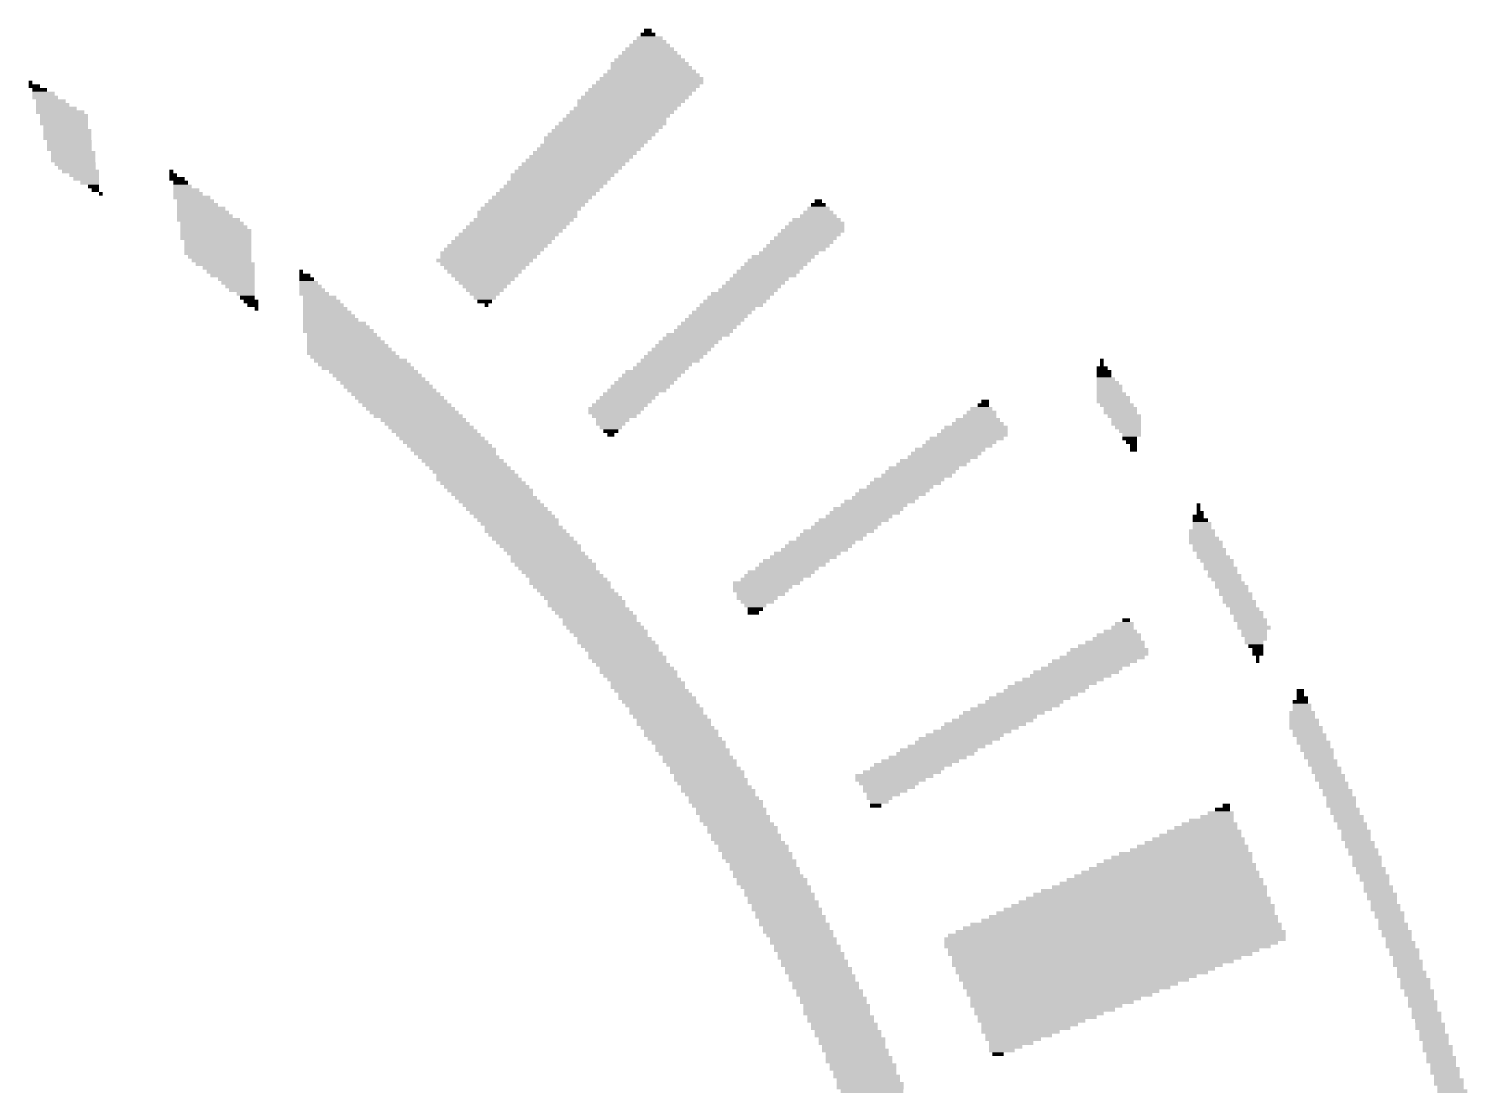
# Model space of a CAD drawing. Extents: x -51 to 50, y -27 to 29.
# Drawn here: x 41.01 to 49.22, y 8.87 to 14.93 of the extents above; entities that cross this region are included whole.
import ezdxf

# ---------------------------------------------------------------- set-up
doc = ezdxf.new("R2010")
doc.units = 0
doc.layers.add('201', color=6, linetype='CONTINUOUS')

# ---------------------------------------------------------------- blocks, each defined once
blk = doc.blocks.new('RECT')
blk.add_solid([(-0.5, -0.5), (0.5, -0.5), (-0.5, 0.5), (0.5, 0.5)])

msp = doc.modelspace()

# ---------------------------------------------------------------- block references
at = {"layer": '201', "rotation": 180}
for p, xscale, yscale in [((44.5554, 14.859), 0.1905, 0.0213), ((44.5554, 14.8802), 0.1499, 0.0211), ((44.5453, 14.9013), 0.0838, 0.0211), ((44.5453, 14.9225), 0.0432, 0.0213), ((44.5554, 14.7743), 0.3581, 0.0211), ((44.5554, 14.7955), 0.3175, 0.0213), ((44.5554, 14.8167), 0.2769, 0.0211), ((44.5554, 14.8378), 0.2311, 0.0211), ((44.5668, 14.6897), 0.508, 0.0211), ((44.5554, 14.732), 0.4445, 0.0213), ((44.5656, 14.7108), 0.4648, 0.0211), ((44.5554, 14.7532), 0.4039, 0.0211), ((41.021, 14.6262), 0.0203, 0.0211), ((44.5554, 14.6262), 0.6121, 0.0211), ((44.5656, 14.6473), 0.5918, 0.0211), ((44.5656, 14.6685), 0.5512, 0.0213), ((41.0426, 14.605), 0.0635, 0.0213), ((41.1048, 14.5415), 0.1473, 0.0213), ((41.0731, 14.5838), 0.0838, 0.0211), ((41.0947, 14.5627), 0.127, 0.0211), ((44.4703, 14.5415), 0.6147, 0.0213), ((44.4919, 14.5627), 0.6121, 0.0211), ((44.5135, 14.5838), 0.6147, 0.0211), ((44.5338, 14.605), 0.6147, 0.0213), ((41.1366, 14.5203), 0.1702, 0.0211), ((41.1467, 14.4992), 0.1905, 0.0211), ((41.1683, 14.478), 0.2337, 0.0213), ((41.1899, 14.4568), 0.2769, 0.0211), ((44.3967, 14.4568), 0.5944, 0.0211), ((44.4183, 14.478), 0.5918, 0.0213), ((44.45, 14.5203), 0.6147, 0.0211), ((44.4386, 14.4992), 0.5918, 0.0211), ((41.2115, 14.4357), 0.2743, 0.0211), ((41.2115, 14.4145), 0.2743, 0.0213), ((41.2115, 14.3933), 0.2743, 0.0211), ((41.2217, 14.3722), 0.254, 0.0211), ((44.323, 14.3722), 0.6147, 0.0211), ((44.3433, 14.3933), 0.6147, 0.0211), ((44.3548, 14.4145), 0.5918, 0.0213), ((44.3751, 14.4357), 0.5918, 0.0211), ((41.2318, 14.351), 0.2743, 0.0213), ((41.2318, 14.3298), 0.2743, 0.0211), ((41.2318, 14.3087), 0.2743, 0.0211), ((41.242, 14.2875), 0.254, 0.0213), ((44.2595, 14.3087), 0.6147, 0.0211), ((44.2481, 14.2875), 0.5918, 0.0213), ((44.2798, 14.3298), 0.6147, 0.0211), ((44.3014, 14.351), 0.6121, 0.0213), ((41.242, 14.2663), 0.254, 0.0211), ((41.242, 14.2452), 0.254, 0.0211), ((41.2648, 14.224), 0.254, 0.0213), ((41.2648, 14.2028), 0.254, 0.0211), ((44.1643, 14.2028), 0.5918, 0.0211), ((44.1846, 14.224), 0.5918, 0.0213), ((44.2074, 14.2452), 0.5918, 0.0211), ((44.2278, 14.2663), 0.5918, 0.0211), ((41.2648, 14.1817), 0.254, 0.0211), ((41.275, 14.1605), 0.2337, 0.0213), ((41.2852, 14.1393), 0.2134, 0.0211), ((41.3068, 14.1182), 0.2108, 0.0211), ((41.8249, 14.1182), 0.0229, 0.0211), ((44.0804, 14.1182), 0.5918, 0.0211), ((44.1008, 14.1393), 0.5918, 0.0211), ((44.1211, 14.1605), 0.5918, 0.0213), ((44.1439, 14.1817), 0.5918, 0.0211), ((41.3271, 14.097), 0.1702, 0.0213), ((41.3385, 14.0758), 0.1473, 0.0211), ((41.3588, 14.0547), 0.1067, 0.0211), ((41.3804, 14.0335), 0.0635, 0.0213), ((41.8351, 14.097), 0.0432, 0.0213), ((41.8567, 14.0758), 0.0864, 0.0211), ((41.8884, 14.0335), 0.1041, 0.0213), ((41.8783, 14.0547), 0.0838, 0.0211), ((44.0055, 14.0335), 0.569, 0.0213), ((44.0271, 14.0547), 0.5715, 0.0211), ((44.0576, 14.097), 0.5918, 0.0213), ((44.0474, 14.0758), 0.5715, 0.0211), ((41.3906, 14.0123), 0.0432, 0.0211), ((41.4223, 13.9912), 0.0203, 0.0211), ((41.91, 14.0123), 0.1473, 0.0211), ((41.9417, 13.97), 0.2108, 0.0213), ((41.9202, 13.9912), 0.1676, 0.0211), ((43.9407, 13.97), 0.5715, 0.0213), ((43.9636, 13.9912), 0.5715, 0.0211), ((43.9839, 14.0123), 0.5715, 0.0211), ((41.9621, 13.9488), 0.2108, 0.0211), ((41.9735, 13.9277), 0.2337, 0.0211), ((41.9951, 13.9065), 0.2769, 0.0213), ((42.0053, 13.8853), 0.2972, 0.0211), ((43.8569, 13.8853), 0.5715, 0.0211), ((43.8772, 13.9065), 0.5715, 0.0213), ((43.9001, 13.9277), 0.5715, 0.0211), ((43.9204, 13.9488), 0.5715, 0.0211), ((45.5181, 13.8853), 0.1702, 0.0211), ((45.5193, 13.9065), 0.127, 0.0213), ((45.5181, 13.9277), 0.0838, 0.0211), ((45.5181, 13.9488), 0.0432, 0.0211), ((42.0154, 13.8642), 0.3175, 0.0211), ((42.037, 13.843), 0.3607, 0.0213), ((42.0573, 13.8218), 0.3607, 0.0211), ((42.0675, 13.8007), 0.381, 0.0211), ((43.7934, 13.8007), 0.5715, 0.0211), ((43.8137, 13.8218), 0.5715, 0.0211), ((43.8366, 13.843), 0.5715, 0.0213), ((43.8569, 13.8642), 0.5715, 0.0211), ((45.4978, 13.8007), 0.3378, 0.0211), ((45.5079, 13.8218), 0.3175, 0.0211), ((45.5079, 13.843), 0.2769, 0.0213), ((45.5181, 13.8642), 0.2108, 0.0211), ((42.0789, 13.7795), 0.4039, 0.0213), ((42.0789, 13.7583), 0.4039, 0.0211), ((42.0789, 13.7372), 0.4039, 0.0211), ((42.0903, 13.716), 0.381, 0.0213), ((43.7096, 13.716), 0.5715, 0.0213), ((43.7299, 13.7372), 0.5715, 0.0211), ((43.7502, 13.7583), 0.5715, 0.0211), ((43.7731, 13.7795), 0.5715, 0.0213), ((45.4228, 13.716), 0.3607, 0.0213), ((45.4444, 13.7372), 0.3581, 0.0211), ((45.466, 13.7583), 0.3607, 0.0211), ((45.4863, 13.7795), 0.3607, 0.0213), ((42.0903, 13.6948), 0.381, 0.0211), ((42.0903, 13.6737), 0.381, 0.0211), ((42.0903, 13.6525), 0.381, 0.0213), ((42.1005, 13.6313), 0.3607, 0.0211), ((43.6461, 13.6525), 0.5715, 0.0213), ((43.6359, 13.6313), 0.5512, 0.0211), ((43.6664, 13.6737), 0.5715, 0.0211), ((43.6867, 13.6948), 0.5715, 0.0211), ((45.3174, 13.6313), 0.3581, 0.0211), ((45.3492, 13.6525), 0.3404, 0.0213), ((45.3809, 13.6737), 0.3581, 0.0211), ((45.4025, 13.6948), 0.3607, 0.0211), ((42.1107, 13.6102), 0.3404, 0.0211), ((42.1322, 13.589), 0.3378, 0.0213), ((42.1526, 13.5678), 0.2972, 0.0211), ((42.164, 13.5467), 0.2743, 0.0211), ((42.5653, 13.5467), 0.0203, 0.0211), ((43.6131, 13.6102), 0.5512, 0.0211), ((43.6143, 13.589), 0.508, 0.0213), ((43.6143, 13.5678), 0.4674, 0.0211), ((43.6131, 13.5467), 0.4242, 0.0211), ((45.2323, 13.5467), 0.3607, 0.0211), ((45.2539, 13.5678), 0.3581, 0.0211), ((45.2755, 13.589), 0.3607, 0.0213), ((45.2958, 13.6102), 0.3607, 0.0211), ((42.1742, 13.5255), 0.254, 0.0213), ((42.1958, 13.5043), 0.2108, 0.0211), ((42.2059, 13.4832), 0.1905, 0.0211), ((42.2173, 13.462), 0.1676, 0.0213), ((42.5869, 13.5255), 0.0635, 0.0213), ((42.6085, 13.4832), 0.1067, 0.0211), ((42.5971, 13.5043), 0.0838, 0.0211), ((42.6187, 13.462), 0.127, 0.0213), ((43.6143, 13.5255), 0.381, 0.0213), ((43.6143, 13.5043), 0.3404, 0.0211), ((43.6131, 13.4832), 0.2972, 0.0211), ((43.6143, 13.462), 0.254, 0.0213), ((45.1371, 13.462), 0.3378, 0.0213), ((45.1587, 13.4832), 0.3404, 0.0211), ((45.1803, 13.5043), 0.3378, 0.0211), ((45.212, 13.5255), 0.3607, 0.0213), ((42.2275, 13.4408), 0.1473, 0.0211), ((42.2491, 13.4197), 0.1041, 0.0211), ((42.2593, 13.3985), 0.0838, 0.0213), ((42.2796, 13.3773), 0.0838, 0.0211), ((42.6288, 13.4408), 0.1473, 0.0211), ((42.6403, 13.4197), 0.1702, 0.0211), ((42.6707, 13.3985), 0.1905, 0.0213), ((42.6822, 13.3773), 0.2134, 0.0211), ((43.6143, 13.4408), 0.2134, 0.0211), ((43.6131, 13.4197), 0.1702, 0.0211), ((43.6143, 13.3985), 0.127, 0.0213), ((43.6131, 13.3773), 0.0838, 0.0211), ((45.0418, 13.3773), 0.3607, 0.0211), ((45.0634, 13.3985), 0.3581, 0.0213), ((45.085, 13.4197), 0.3607, 0.0211), ((45.1168, 13.4408), 0.3378, 0.0211), ((42.2897, 13.3562), 0.0635, 0.0211), ((42.3113, 13.335), 0.0203, 0.0213), ((42.6923, 13.3562), 0.2337, 0.0211), ((42.7025, 13.335), 0.254, 0.0213), ((42.7139, 13.3138), 0.2769, 0.0211), ((42.7241, 13.2927), 0.2972, 0.0211), ((43.6245, 13.3562), 0.0203, 0.0211), ((44.9466, 13.2927), 0.3378, 0.0211), ((44.9682, 13.3138), 0.3404, 0.0211), ((44.9898, 13.335), 0.3378, 0.0213), ((45.0215, 13.3562), 0.3607, 0.0211), ((42.7342, 13.2715), 0.3175, 0.0213), ((42.7558, 13.2503), 0.3607, 0.0211), ((42.766, 13.2292), 0.381, 0.0211), ((44.8831, 13.2292), 0.3378, 0.0211), ((44.9047, 13.2503), 0.3404, 0.0211), ((44.9263, 13.2715), 0.3378, 0.0213), ((42.7774, 13.208), 0.4039, 0.0213), ((42.799, 13.1868), 0.4013, 0.0211), ((42.8206, 13.1445), 0.4445, 0.0213), ((42.8092, 13.1657), 0.4216, 0.0211), ((44.7777, 13.1445), 0.3404, 0.0213), ((44.7993, 13.1657), 0.3378, 0.0211), ((44.831, 13.1868), 0.3607, 0.0211), ((44.8628, 13.208), 0.3378, 0.0213), ((42.8409, 13.1022), 0.4851, 0.0211), ((42.8523, 13.081), 0.508, 0.0213), ((42.8308, 13.1233), 0.4648, 0.0211), ((42.8727, 13.0598), 0.508, 0.0211), ((44.6926, 13.0598), 0.3378, 0.0211), ((44.7142, 13.081), 0.3404, 0.0213), ((44.7358, 13.1022), 0.3378, 0.0211), ((44.7561, 13.1233), 0.3378, 0.0211), ((42.9044, 13.0387), 0.5309, 0.0211), ((42.926, 13.0175), 0.5283, 0.0213), ((42.9463, 12.9963), 0.5283, 0.0211), ((42.9793, 12.9752), 0.508, 0.0211), ((44.5872, 12.9752), 0.3404, 0.0211), ((44.6189, 12.9963), 0.3175, 0.0211), ((44.6392, 13.0175), 0.3175, 0.0213), ((44.6723, 13.0387), 0.3378, 0.0211), ((47.1386, 12.9963), 0.0635, 0.0211), ((47.1487, 12.9752), 0.0838, 0.0211), ((47.1373, 13.0387), 0.0203, 0.0211), ((47.1373, 13.0175), 0.0203, 0.0213), ((42.9997, 12.954), 0.508, 0.0213), ((43.02, 12.9328), 0.508, 0.0211), ((43.0428, 12.9117), 0.508, 0.0211), ((43.0632, 12.8905), 0.508, 0.0213), ((44.5021, 12.8905), 0.3378, 0.0213), ((44.5237, 12.9117), 0.3404, 0.0211), ((44.5453, 12.9328), 0.3378, 0.0211), ((44.5656, 12.954), 0.3378, 0.0213), ((47.1487, 12.954), 0.0838, 0.0213), ((47.1703, 12.9117), 0.127, 0.0211), ((47.1589, 12.9328), 0.1041, 0.0211), ((47.1805, 12.8905), 0.1473, 0.0213), ((43.0835, 12.8693), 0.508, 0.0211), ((43.1063, 12.8482), 0.508, 0.0211), ((43.1267, 12.827), 0.508, 0.0213), ((43.147, 12.8058), 0.508, 0.0211), ((44.4081, 12.8058), 0.3175, 0.0211), ((44.4284, 12.827), 0.3175, 0.0213), ((44.4487, 12.8482), 0.3175, 0.0211), ((44.4818, 12.8693), 0.3378, 0.0211), ((46.4706, 12.8058), 0.0432, 0.0211), ((47.1805, 12.8693), 0.1473, 0.0211), ((47.1907, 12.8482), 0.1676, 0.0211), ((47.2021, 12.827), 0.1905, 0.0213), ((47.2021, 12.8058), 0.1905, 0.0211), ((43.1698, 12.7847), 0.508, 0.0211), ((43.1902, 12.7635), 0.508, 0.0213), ((43.2105, 12.7423), 0.508, 0.0211), ((43.2333, 12.7212), 0.508, 0.0211), ((44.3649, 12.7635), 0.3175, 0.0213), ((44.3548, 12.7423), 0.2972, 0.0211), ((44.3852, 12.7847), 0.3175, 0.0211), ((44.3535, 12.7212), 0.254, 0.0211), ((46.4401, 12.7212), 0.1905, 0.0211), ((46.4503, 12.7423), 0.1702, 0.0211), ((46.449, 12.7635), 0.127, 0.0213), ((46.4604, 12.7847), 0.0635, 0.0211), ((47.2224, 12.7847), 0.1905, 0.0211), ((47.2427, 12.7635), 0.1905, 0.0213), ((47.2427, 12.7423), 0.1905, 0.0211), ((47.2656, 12.7212), 0.1905, 0.0211), ((43.2638, 12.7), 0.4877, 0.0213), ((43.2854, 12.6788), 0.4851, 0.0211), ((43.307, 12.6577), 0.4877, 0.0211), ((43.3273, 12.6365), 0.4877, 0.0213), ((44.3446, 12.7), 0.1905, 0.0213), ((44.3332, 12.6788), 0.1676, 0.0211), ((44.3332, 12.6577), 0.127, 0.0211), ((44.3332, 12.6365), 0.0864, 0.0213), ((46.4083, 12.6365), 0.381, 0.0213), ((46.4185, 12.6577), 0.3607, 0.0211), ((46.4287, 12.6788), 0.2946, 0.0211), ((46.4287, 12.7), 0.254, 0.0213), ((47.2758, 12.7), 0.1702, 0.0213), ((47.2758, 12.6788), 0.1702, 0.0211), ((47.2859, 12.6577), 0.1499, 0.0211), ((47.2973, 12.6365), 0.127, 0.0213), ((43.3489, 12.6153), 0.4851, 0.0211), ((43.3705, 12.5942), 0.4877, 0.0211), ((43.3908, 12.573), 0.4877, 0.0213), ((44.3332, 12.6153), 0.0406, 0.0211), ((46.3334, 12.573), 0.4039, 0.0213), ((46.3652, 12.5942), 0.4216, 0.0211), ((46.3969, 12.6153), 0.4039, 0.0211), ((47.3075, 12.6153), 0.1067, 0.0211), ((47.2961, 12.5942), 0.0838, 0.0211), ((47.3062, 12.573), 0.0635, 0.0213), ((43.4124, 12.5518), 0.4851, 0.0211), ((43.434, 12.5307), 0.4877, 0.0211), ((43.4442, 12.5095), 0.4674, 0.0213), ((43.4657, 12.4883), 0.4648, 0.0211), ((46.228, 12.4883), 0.4013, 0.0211), ((46.2483, 12.5095), 0.4013, 0.0213), ((46.2712, 12.5307), 0.4013, 0.0211), ((46.3118, 12.5518), 0.4013, 0.0211), ((47.3177, 12.5518), 0.0406, 0.0211), ((47.3177, 12.5307), 0.0406, 0.0211), ((43.4873, 12.4672), 0.4674, 0.0211), ((43.5077, 12.446), 0.4674, 0.0213), ((43.5293, 12.4248), 0.4648, 0.0211), ((43.5508, 12.4037), 0.4674, 0.0211), ((46.101, 12.4037), 0.4013, 0.0211), ((46.1213, 12.4248), 0.4013, 0.0211), ((46.1645, 12.446), 0.4013, 0.0213), ((46.1848, 12.4672), 0.4013, 0.0211), ((43.5813, 12.3613), 0.4877, 0.0211), ((43.5712, 12.3825), 0.4674, 0.0213), ((43.6042, 12.3402), 0.4877, 0.0211), ((43.6245, 12.319), 0.4877, 0.0213), ((45.9842, 12.319), 0.381, 0.0213), ((46.0159, 12.3402), 0.4039, 0.0211), ((46.0375, 12.3613), 0.4013, 0.0211), ((46.0794, 12.3825), 0.4039, 0.0213), ((43.6448, 12.2978), 0.4877, 0.0211), ((43.6563, 12.2767), 0.4648, 0.0211), ((43.6778, 12.2555), 0.4674, 0.0213), ((43.6982, 12.2343), 0.4674, 0.0211), ((45.8686, 12.2343), 0.4039, 0.0211), ((45.9003, 12.2555), 0.381, 0.0213), ((45.9308, 12.2767), 0.4013, 0.0211), ((45.9524, 12.2978), 0.4039, 0.0211), ((43.7198, 12.2132), 0.4648, 0.0211), ((43.7401, 12.192), 0.4648, 0.0213), ((43.7617, 12.1708), 0.4674, 0.0211), ((43.7833, 12.1497), 0.4648, 0.0211), ((45.7505, 12.1497), 0.381, 0.0211), ((45.7835, 12.1708), 0.4013, 0.0211), ((45.8038, 12.192), 0.4013, 0.0213), ((45.8368, 12.2132), 0.381, 0.0211), ((47.6872, 12.1497), 0.0635, 0.0211), ((47.6885, 12.2132), 0.0203, 0.0211), ((47.6885, 12.192), 0.0203, 0.0213), ((47.6987, 12.1708), 0.0406, 0.0211), ((43.8036, 12.1285), 0.4648, 0.0213), ((43.8137, 12.1073), 0.4445, 0.0211), ((43.8366, 12.0862), 0.4445, 0.0211), ((43.8468, 12.065), 0.4648, 0.0213), ((45.6349, 12.065), 0.4039, 0.0213), ((45.6667, 12.0862), 0.381, 0.0211), ((45.687, 12.1073), 0.381, 0.0211), ((45.72, 12.1285), 0.4013, 0.0213), ((47.7088, 12.065), 0.1473, 0.0213), ((47.7088, 12.1073), 0.1067, 0.0211), ((47.7088, 12.0862), 0.1067, 0.0211), ((47.6987, 12.1285), 0.0864, 0.0213), ((43.8671, 12.0438), 0.4648, 0.0211), ((43.8887, 12.0227), 0.4674, 0.0211), ((43.9103, 12.0015), 0.4648, 0.0213), ((43.9306, 11.9803), 0.4648, 0.0211), ((45.5193, 11.9803), 0.381, 0.0211), ((45.5397, 12.0015), 0.381, 0.0213), ((45.5828, 12.0227), 0.381, 0.0211), ((45.6032, 12.0438), 0.381, 0.0211), ((47.7088, 12.0438), 0.1473, 0.0211), ((47.7203, 12.0227), 0.1702, 0.0211), ((47.7304, 12.0015), 0.1905, 0.0213), ((47.7406, 11.9803), 0.1702, 0.0211), ((43.942, 11.9592), 0.442, 0.0211), ((43.9636, 11.938), 0.4445, 0.0213), ((43.9839, 11.9168), 0.4445, 0.0211), ((45.433, 11.9168), 0.381, 0.0211), ((45.4558, 11.938), 0.381, 0.0213), ((45.4965, 11.9592), 0.381, 0.0211), ((47.7507, 11.9592), 0.1905, 0.0211), ((47.7622, 11.938), 0.1676, 0.0213), ((47.7736, 11.9168), 0.1905, 0.0211), ((43.9941, 11.8957), 0.4648, 0.0211), ((44.0169, 11.8745), 0.4648, 0.0213), ((44.0271, 11.8533), 0.4445, 0.0211), ((44.0474, 11.8322), 0.4445, 0.0211), ((45.306, 11.8322), 0.381, 0.0211), ((45.339, 11.8533), 0.3607, 0.0211), ((45.3695, 11.8745), 0.381, 0.0213), ((45.3923, 11.8957), 0.381, 0.0211), ((47.7939, 11.8957), 0.1905, 0.0211), ((47.8142, 11.8533), 0.1905, 0.0211), ((47.8041, 11.8745), 0.1702, 0.0213), ((47.8257, 11.8322), 0.1676, 0.0211), ((44.069, 11.811), 0.442, 0.0213), ((44.0906, 11.7898), 0.4445, 0.0211), ((44.1008, 11.7687), 0.4648, 0.0211), ((44.1109, 11.7475), 0.4445, 0.0213), ((45.2222, 11.7687), 0.381, 0.0211), ((45.2006, 11.7475), 0.3378, 0.0213), ((45.2539, 11.7898), 0.3581, 0.0211), ((45.2857, 11.811), 0.381, 0.0213), ((47.8371, 11.811), 0.1905, 0.0213), ((47.8473, 11.7898), 0.1702, 0.0211), ((47.8777, 11.7475), 0.1905, 0.0213), ((47.8676, 11.7687), 0.1702, 0.0211), ((44.1325, 11.7263), 0.442, 0.0211), ((44.1541, 11.7052), 0.4445, 0.0211), ((44.1744, 11.684), 0.4445, 0.0213), ((44.1947, 11.6628), 0.4445, 0.0211), ((45.1904, 11.7263), 0.3175, 0.0211), ((45.1904, 11.7052), 0.2769, 0.0211), ((45.1688, 11.684), 0.2337, 0.0213), ((45.1701, 11.6628), 0.1905, 0.0211), ((47.9006, 11.7052), 0.1905, 0.0211), ((47.8892, 11.7263), 0.1676, 0.0211), ((47.9108, 11.684), 0.1702, 0.0213), ((47.9209, 11.6628), 0.1905, 0.0211), ((44.1947, 11.6417), 0.4445, 0.0211), ((44.2176, 11.6205), 0.4445, 0.0213), ((44.2379, 11.5993), 0.4445, 0.0211), ((44.2582, 11.5782), 0.4445, 0.0211), ((45.1587, 11.6417), 0.127, 0.0211), ((45.1472, 11.5993), 0.0635, 0.0211), ((45.1587, 11.6205), 0.0864, 0.0213), ((47.9311, 11.6417), 0.1702, 0.0211), ((47.9527, 11.6205), 0.1676, 0.0213), ((47.9641, 11.5993), 0.1905, 0.0211), ((47.9743, 11.5782), 0.1702, 0.0211), ((44.2811, 11.5358), 0.4445, 0.0211), ((44.2697, 11.557), 0.4216, 0.0213), ((44.3014, 11.5147), 0.4445, 0.0211), ((44.3217, 11.4935), 0.4445, 0.0213), ((47.2427, 11.4935), 0.1905, 0.0213), ((47.2542, 11.5147), 0.127, 0.0211), ((47.2643, 11.5358), 0.1067, 0.0211), ((47.2758, 11.557), 0.0432, 0.0213), ((47.9844, 11.557), 0.1905, 0.0213), ((48.0047, 11.5147), 0.1905, 0.0211), ((47.9946, 11.5358), 0.1702, 0.0211), ((48.006, 11.4935), 0.1473, 0.0213), ((44.3332, 11.4723), 0.4216, 0.0211), ((44.3649, 11.43), 0.4445, 0.0213), ((44.3548, 11.4512), 0.4242, 0.0211), ((44.3852, 11.4088), 0.4445, 0.0211), ((47.1907, 11.4088), 0.381, 0.0211), ((47.2123, 11.43), 0.3378, 0.0213), ((47.2224, 11.4512), 0.2769, 0.0211), ((47.2338, 11.4723), 0.254, 0.0211), ((48.006, 11.4723), 0.1473, 0.0211), ((48.006, 11.43), 0.1067, 0.0213), ((48.0162, 11.4512), 0.127, 0.0211), ((48.0162, 11.4088), 0.0864, 0.0211), ((44.3967, 11.3877), 0.4216, 0.0211), ((44.4183, 11.3665), 0.4242, 0.0213), ((44.4284, 11.3453), 0.4445, 0.0211), ((44.4386, 11.3242), 0.4242, 0.0211), ((47.0954, 11.3242), 0.4851, 0.0211), ((47.1386, 11.3453), 0.4851, 0.0211), ((47.1691, 11.3665), 0.4648, 0.0213), ((47.1792, 11.3877), 0.4445, 0.0211), ((48.0276, 11.3877), 0.0635, 0.0211), ((48.0276, 11.3665), 0.0635, 0.0213), ((48.0263, 11.3453), 0.0203, 0.0211), ((48.0263, 11.3242), 0.0203, 0.0211), ((44.4602, 11.303), 0.4216, 0.0213), ((44.4919, 11.2607), 0.4445, 0.0211), ((44.4818, 11.2818), 0.4242, 0.0211), ((46.99, 11.2607), 0.4877, 0.0211), ((47.0218, 11.2818), 0.4648, 0.0211), ((47.0637, 11.303), 0.4674, 0.0213), ((44.5021, 11.2395), 0.4242, 0.0213), ((44.5237, 11.2183), 0.4216, 0.0211), ((44.5453, 11.1972), 0.4242, 0.0211), ((44.5453, 11.176), 0.4242, 0.0213), ((46.8313, 11.176), 0.4648, 0.0213), ((46.8732, 11.1972), 0.4674, 0.0211), ((46.9151, 11.2183), 0.4648, 0.0211), ((46.9582, 11.2395), 0.4648, 0.0213), ((44.5656, 11.1548), 0.4242, 0.0211), ((44.5986, 11.1125), 0.4445, 0.0213), ((44.5872, 11.1337), 0.4216, 0.0211), ((44.6088, 11.0913), 0.4242, 0.0211), ((46.6941, 11.0913), 0.4445, 0.0211), ((46.7246, 11.1125), 0.4648, 0.0213), ((46.7677, 11.1337), 0.4648, 0.0211), ((46.8097, 11.1548), 0.4674, 0.0211), ((48.2702, 11.0913), 0.0864, 0.0211), ((48.2816, 11.1125), 0.0635, 0.0213), ((48.2702, 11.1548), 0.0406, 0.0211), ((48.2702, 11.1337), 0.0406, 0.0211), ((44.6291, 11.0702), 0.4242, 0.0211), ((44.6507, 11.049), 0.4216, 0.0213), ((44.6507, 11.0278), 0.4216, 0.0211), ((44.6723, 11.0067), 0.4242, 0.0211), ((46.5442, 11.0067), 0.4445, 0.0211), ((46.5772, 11.0278), 0.4648, 0.0211), ((46.6192, 11.049), 0.4674, 0.0213), ((46.6623, 11.0702), 0.4674, 0.0211), ((48.2803, 11.0278), 0.1473, 0.0211), ((48.2803, 11.0067), 0.1473, 0.0211), ((48.2803, 11.0702), 0.1067, 0.0211), ((48.2803, 11.049), 0.1067, 0.0213), ((44.6926, 10.9855), 0.4242, 0.0213), ((44.6926, 10.9643), 0.4242, 0.0211), ((44.7142, 10.9432), 0.4216, 0.0211), ((44.7358, 10.922), 0.4242, 0.0213), ((46.3969, 10.922), 0.4445, 0.0213), ((46.4401, 10.9432), 0.4445, 0.0211), ((46.4706, 10.9643), 0.4648, 0.0211), ((46.5138, 10.9855), 0.4648, 0.0213), ((48.2918, 10.9855), 0.1702, 0.0213), ((48.2918, 10.9643), 0.1702, 0.0211), ((48.3019, 10.9432), 0.1905, 0.0211), ((48.3121, 10.922), 0.1702, 0.0213), ((44.7358, 10.9008), 0.4242, 0.0211), ((44.7561, 10.8797), 0.4242, 0.0211), ((44.7777, 10.8585), 0.4216, 0.0213), ((44.7878, 10.8373), 0.4013, 0.0211), ((46.2496, 10.8373), 0.4445, 0.0211), ((46.2915, 10.8585), 0.442, 0.0213), ((46.3233, 10.8797), 0.4648, 0.0211), ((46.3537, 10.9008), 0.4445, 0.0211), ((48.3222, 10.9008), 0.1905, 0.0211), ((48.3337, 10.8797), 0.1676, 0.0211), ((48.3451, 10.8585), 0.1905, 0.0213), ((48.3553, 10.8373), 0.1702, 0.0211), ((44.7993, 10.8162), 0.4242, 0.0211), ((44.8094, 10.795), 0.4039, 0.0213), ((44.831, 10.7738), 0.4013, 0.0211), ((44.8412, 10.7527), 0.4216, 0.0211), ((46.0997, 10.7527), 0.4445, 0.0211), ((46.1429, 10.7738), 0.4445, 0.0211), ((46.1861, 10.795), 0.4445, 0.0213), ((46.2064, 10.8162), 0.4445, 0.0211), ((48.3654, 10.8162), 0.1905, 0.0211), ((48.3756, 10.795), 0.1702, 0.0213), ((48.3756, 10.7738), 0.1702, 0.0211), ((48.3972, 10.7527), 0.1676, 0.0211), ((44.8513, 10.7315), 0.4013, 0.0213), ((44.8729, 10.7103), 0.4039, 0.0211), ((44.8831, 10.6892), 0.4242, 0.0211), ((44.8945, 10.668), 0.4013, 0.0213), ((45.9524, 10.668), 0.4445, 0.0213), ((45.9956, 10.6892), 0.4445, 0.0211), ((46.0261, 10.7103), 0.4242, 0.0211), ((46.0591, 10.7315), 0.4445, 0.0213), ((48.3972, 10.7315), 0.1676, 0.0213), ((48.4188, 10.7103), 0.1702, 0.0211), ((48.4188, 10.6892), 0.1702, 0.0211), ((48.4391, 10.668), 0.1702, 0.0213), ((44.9047, 10.6468), 0.4216, 0.0211), ((44.9148, 10.6257), 0.4013, 0.0211), ((44.9364, 10.6045), 0.4039, 0.0213), ((44.9466, 10.5833), 0.4242, 0.0211), ((45.9308, 10.6468), 0.4013, 0.0211), ((45.9207, 10.6257), 0.3404, 0.0211), ((45.9219, 10.6045), 0.2972, 0.0213), ((45.9003, 10.5833), 0.254, 0.0211), ((48.4391, 10.6468), 0.1702, 0.0211), ((48.4607, 10.6257), 0.1676, 0.0211), ((48.4607, 10.6045), 0.1676, 0.0213), ((48.4823, 10.5833), 0.1702, 0.0211), ((44.958, 10.5622), 0.4013, 0.0211), ((44.9783, 10.541), 0.4013, 0.0213), ((44.9898, 10.5198), 0.4242, 0.0211), ((45.8889, 10.5622), 0.1905, 0.0211), ((45.8673, 10.541), 0.1473, 0.0213), ((45.8673, 10.5198), 0.1067, 0.0211), ((48.4823, 10.5622), 0.1702, 0.0211), ((48.5026, 10.541), 0.1702, 0.0213), ((48.5026, 10.5198), 0.1702, 0.0211), ((44.9999, 10.4987), 0.4039, 0.0211), ((45.0215, 10.4775), 0.4013, 0.0213), ((45.0215, 10.4563), 0.4013, 0.0211), ((45.0418, 10.4352), 0.4013, 0.0211), ((45.8457, 10.4987), 0.0635, 0.0211), ((47.7939, 10.4352), 0.1905, 0.0211), ((47.8155, 10.4563), 0.1473, 0.0211), ((47.8257, 10.4775), 0.0864, 0.0213), ((47.8473, 10.4987), 0.0432, 0.0211), ((48.5026, 10.4987), 0.1702, 0.0211), ((48.5242, 10.4775), 0.1676, 0.0213), ((48.5242, 10.4563), 0.1676, 0.0211), ((48.5458, 10.4352), 0.1702, 0.0211), ((45.0418, 10.414), 0.4013, 0.0213), ((45.0634, 10.3928), 0.4039, 0.0211), ((45.085, 10.3717), 0.4013, 0.0211), ((45.085, 10.3505), 0.4013, 0.0213), ((47.7203, 10.3505), 0.4242, 0.0213), ((47.7304, 10.3717), 0.3581, 0.0211), ((47.7507, 10.3928), 0.3175, 0.0211), ((47.7622, 10.414), 0.254, 0.0213), ((48.5458, 10.414), 0.1702, 0.0213), ((48.5661, 10.3928), 0.1702, 0.0211), ((48.5661, 10.3717), 0.1702, 0.0211), ((48.5877, 10.3505), 0.1676, 0.0213), ((45.1053, 10.3293), 0.4013, 0.0211), ((45.1053, 10.3082), 0.4013, 0.0211), ((45.1269, 10.287), 0.4039, 0.0213), ((45.1485, 10.2658), 0.4013, 0.0211), ((47.6555, 10.2658), 0.635, 0.0211), ((47.6669, 10.287), 0.5715, 0.0213), ((47.6885, 10.3082), 0.5283, 0.0211), ((47.6987, 10.3293), 0.4674, 0.0211), ((48.5877, 10.3293), 0.1676, 0.0211), ((48.5877, 10.3082), 0.1676, 0.0211), ((48.6093, 10.287), 0.1702, 0.0213), ((48.6093, 10.2658), 0.1702, 0.0211), ((45.1485, 10.2447), 0.4013, 0.0211), ((45.1688, 10.2235), 0.4013, 0.0213), ((45.1688, 10.2023), 0.4013, 0.0211), ((45.1904, 10.1812), 0.4039, 0.0211), ((47.5717, 10.1812), 0.8484, 0.0211), ((47.5933, 10.2023), 0.8052, 0.0211), ((47.6148, 10.2235), 0.762, 0.0213), ((47.6352, 10.2447), 0.6756, 0.0211), ((48.6296, 10.2447), 0.1702, 0.0211), ((48.6296, 10.2235), 0.1702, 0.0213), ((48.6512, 10.2023), 0.1676, 0.0211), ((48.6512, 10.1812), 0.1676, 0.0211), ((45.2018, 10.16), 0.381, 0.0213), ((45.212, 10.1388), 0.4013, 0.0211), ((45.2323, 10.0965), 0.4013, 0.0213), ((45.2222, 10.1177), 0.381, 0.0211), ((47.5082, 10.0965), 1.0566, 0.0213), ((47.5285, 10.1177), 1.016, 0.0211), ((47.5399, 10.1388), 0.9525, 0.0211), ((47.5615, 10.16), 0.9093, 0.0213), ((48.6512, 10.16), 0.1676, 0.0213), ((48.6728, 10.1388), 0.1702, 0.0211), ((48.6728, 10.1177), 0.1702, 0.0211), ((48.6931, 10.0965), 0.1702, 0.0213), ((45.2539, 10.0753), 0.4039, 0.0211), ((45.2539, 10.0542), 0.4039, 0.0211), ((45.2755, 10.033), 0.4013, 0.0213), ((45.2857, 10.0118), 0.381, 0.0211), ((47.4345, 10.0118), 1.2903, 0.0211), ((47.4663, 10.033), 1.2268, 0.0213), ((47.4777, 10.0542), 1.1633, 0.0211), ((47.498, 10.0753), 1.1227, 0.0211), ((48.6931, 10.0753), 0.1702, 0.0211), ((48.7045, 10.0542), 0.1473, 0.0211), ((48.7147, 10.033), 0.1676, 0.0213), ((48.7147, 10.0118), 0.1676, 0.0211), ((45.2958, 9.9907), 0.4013, 0.0211), ((45.306, 9.9695), 0.381, 0.0213), ((45.3174, 9.9483), 0.4039, 0.0211), ((45.3288, 9.9272), 0.381, 0.0211), ((47.371, 9.9272), 1.5037, 0.0211), ((47.3812, 9.9483), 1.4376, 0.0211), ((47.4015, 9.9695), 1.397, 0.0213), ((47.4129, 9.9907), 1.3335, 0.0211), ((48.7363, 9.9907), 0.1702, 0.0211), ((48.7363, 9.9695), 0.1702, 0.0213), ((48.7464, 9.9483), 0.1499, 0.0211), ((48.7566, 9.9272), 0.1702, 0.0211), ((45.339, 9.906), 0.4013, 0.0213), ((45.3593, 9.8637), 0.4013, 0.0211), ((45.3492, 9.8848), 0.381, 0.0211), ((47.3177, 9.8637), 1.651, 0.0211), ((47.3291, 9.8848), 1.5875, 0.0211), ((47.3494, 9.906), 1.5469, 0.0213), ((48.7566, 9.906), 0.1702, 0.0213), ((48.7794, 9.8848), 0.1702, 0.0211), ((48.7794, 9.8637), 0.1702, 0.0211), ((45.3695, 9.8425), 0.381, 0.0213), ((45.3809, 9.8213), 0.4039, 0.0211), ((45.3923, 9.8002), 0.381, 0.0211), ((45.4025, 9.779), 0.4013, 0.0213), ((47.244, 9.779), 1.8847, 0.0213), ((47.2542, 9.8002), 1.8186, 0.0211), ((47.2745, 9.8213), 1.778, 0.0211), ((47.2961, 9.8425), 1.6942, 0.0213), ((48.7896, 9.8425), 0.1499, 0.0213), ((48.7998, 9.8213), 0.1702, 0.0211), ((48.7998, 9.8002), 0.1702, 0.0211), ((48.8201, 9.779), 0.1702, 0.0213), ((45.4127, 9.7578), 0.381, 0.0211), ((45.433, 9.7367), 0.381, 0.0211), ((45.433, 9.7155), 0.381, 0.0213), ((45.4558, 9.6943), 0.381, 0.0211), ((47.2123, 9.7367), 1.9482, 0.0211), ((47.1907, 9.7155), 1.905, 0.0213), ((47.1691, 9.6943), 1.8618, 0.0211), ((47.2224, 9.7578), 1.9279, 0.0211), ((48.8201, 9.7578), 0.1702, 0.0211), ((48.8315, 9.7367), 0.1473, 0.0211), ((48.8417, 9.7155), 0.1676, 0.0213), ((48.8417, 9.6943), 0.1676, 0.0211), ((45.4558, 9.6732), 0.381, 0.0211), ((45.4762, 9.652), 0.381, 0.0213), ((45.4762, 9.6308), 0.381, 0.0211), ((45.4965, 9.6097), 0.381, 0.0211), ((47.1475, 9.6732), 1.778, 0.0211), ((47.1272, 9.652), 1.7374, 0.0213), ((47.1068, 9.6308), 1.651, 0.0211), ((47.0853, 9.6097), 1.6078, 0.0211), ((48.8633, 9.6732), 0.1702, 0.0211), ((48.8633, 9.652), 0.1702, 0.0213), ((48.8734, 9.6308), 0.1499, 0.0211), ((48.8836, 9.6097), 0.1702, 0.0211), ((45.4965, 9.5885), 0.381, 0.0213), ((45.5193, 9.5673), 0.381, 0.0211), ((45.5193, 9.5462), 0.381, 0.0211), ((45.5397, 9.525), 0.381, 0.0213), ((47.0535, 9.5885), 1.5443, 0.0213), ((47.0421, 9.5673), 1.4808, 0.0211), ((47.0218, 9.5462), 1.4402, 0.0211), ((47.0002, 9.525), 1.3564, 0.0213), ((48.8836, 9.5885), 0.1702, 0.0213), ((48.895, 9.5673), 0.1473, 0.0211), ((48.9052, 9.5462), 0.1676, 0.0211), ((48.9052, 9.525), 0.1676, 0.0213), ((45.5397, 9.5038), 0.381, 0.0211), ((45.56, 9.4827), 0.381, 0.0211), ((45.56, 9.4615), 0.381, 0.0213), ((45.5828, 9.4403), 0.381, 0.0211), ((46.9786, 9.5038), 1.3132, 0.0211), ((46.9582, 9.4827), 1.2268, 0.0211), ((46.9367, 9.4615), 1.1836, 0.0213), ((46.9151, 9.4403), 1.0998, 0.0211), ((48.9268, 9.5038), 0.1702, 0.0211), ((48.9268, 9.4827), 0.1702, 0.0211), ((48.9268, 9.4615), 0.1702, 0.0213), ((48.9483, 9.4403), 0.1676, 0.0211), ((45.5828, 9.4192), 0.381, 0.0211), ((45.6032, 9.398), 0.381, 0.0213), ((45.6032, 9.3768), 0.381, 0.0211), ((45.6235, 9.3557), 0.381, 0.0211), ((46.8948, 9.4192), 1.0592, 0.0211), ((46.8198, 9.3557), 0.8687, 0.0211), ((46.8732, 9.398), 0.9754, 0.0213), ((46.8516, 9.3768), 0.9322, 0.0211), ((48.9483, 9.4192), 0.1676, 0.0211), ((48.9585, 9.398), 0.1473, 0.0213), ((48.9687, 9.3768), 0.1676, 0.0211), ((48.9687, 9.3557), 0.1676, 0.0211), ((45.6235, 9.3345), 0.381, 0.0213), ((45.6235, 9.3133), 0.381, 0.0211), ((45.6463, 9.2922), 0.381, 0.0211), ((45.6463, 9.271), 0.381, 0.0213), ((46.8097, 9.3345), 0.8026, 0.0213), ((46.7779, 9.3133), 0.7391, 0.0211), ((46.7677, 9.2922), 0.6782, 0.0211), ((46.736, 9.271), 0.6147, 0.0213), ((48.9788, 9.3345), 0.1473, 0.0213), ((48.9903, 9.3133), 0.1702, 0.0211), ((48.9903, 9.2922), 0.1702, 0.0211), ((49.0004, 9.271), 0.1499, 0.0213), ((45.6667, 9.2498), 0.381, 0.0211), ((45.6667, 9.2287), 0.381, 0.0211), ((45.687, 9.2075), 0.381, 0.0213), ((46.7246, 9.2498), 0.5512, 0.0211), ((46.703, 9.2287), 0.508, 0.0211), ((46.6725, 9.2075), 0.447, 0.0213), ((49.0106, 9.2498), 0.1702, 0.0211), ((49.0106, 9.2287), 0.1702, 0.0211), ((49.022, 9.2075), 0.1473, 0.0213), ((45.687, 9.1863), 0.381, 0.0211), ((45.7098, 9.1652), 0.381, 0.0211), ((45.7098, 9.144), 0.381, 0.0213), ((45.72, 9.1228), 0.3607, 0.0211), ((46.6623, 9.1863), 0.381, 0.0211), ((46.6306, 9.1652), 0.3175, 0.0211), ((46.6192, 9.144), 0.254, 0.0213), ((46.5874, 9.1228), 0.1905, 0.0211), ((49.0322, 9.1863), 0.1676, 0.0211), ((49.0322, 9.1652), 0.1676, 0.0211), ((49.0423, 9.144), 0.1473, 0.0213), ((49.0538, 9.1228), 0.1702, 0.0211), ((45.7302, 9.1017), 0.381, 0.0211), ((45.7403, 9.0805), 0.3607, 0.0213), ((45.7505, 9.0593), 0.381, 0.0211), ((45.7505, 9.0382), 0.381, 0.0211), ((46.5658, 9.1017), 0.1473, 0.0211), ((46.5442, 9.0805), 0.0635, 0.0213), ((49.0538, 9.1017), 0.1702, 0.0211), ((49.0639, 9.0805), 0.1499, 0.0213), ((49.0741, 9.0593), 0.1702, 0.0211), ((49.0741, 9.0382), 0.1702, 0.0211), ((45.7733, 9.017), 0.381, 0.0213), ((45.7733, 8.9958), 0.381, 0.0211), ((45.7835, 8.9747), 0.3607, 0.0211), ((45.7937, 8.9535), 0.381, 0.0213), ((49.0855, 9.017), 0.1473, 0.0213), ((49.0957, 8.9958), 0.1676, 0.0211), ((49.0957, 8.9747), 0.1676, 0.0211), ((49.1058, 8.9535), 0.1473, 0.0213), ((45.8038, 8.9323), 0.3607, 0.0211), ((45.814, 8.9112), 0.381, 0.0211), ((45.814, 8.89), 0.381, 0.0213), ((45.8254, 8.8688), 0.3581, 0.0211), ((49.1173, 8.9323), 0.1702, 0.0211), ((49.1173, 8.9112), 0.1702, 0.0211), ((49.1274, 8.89), 0.1499, 0.0213), ((49.1376, 8.8688), 0.1702, 0.0211)]:
    msp.add_blockref('RECT', p, dxfattribs=dict(at, xscale=xscale, yscale=yscale))

doc.saveas('drawing.dxf')
